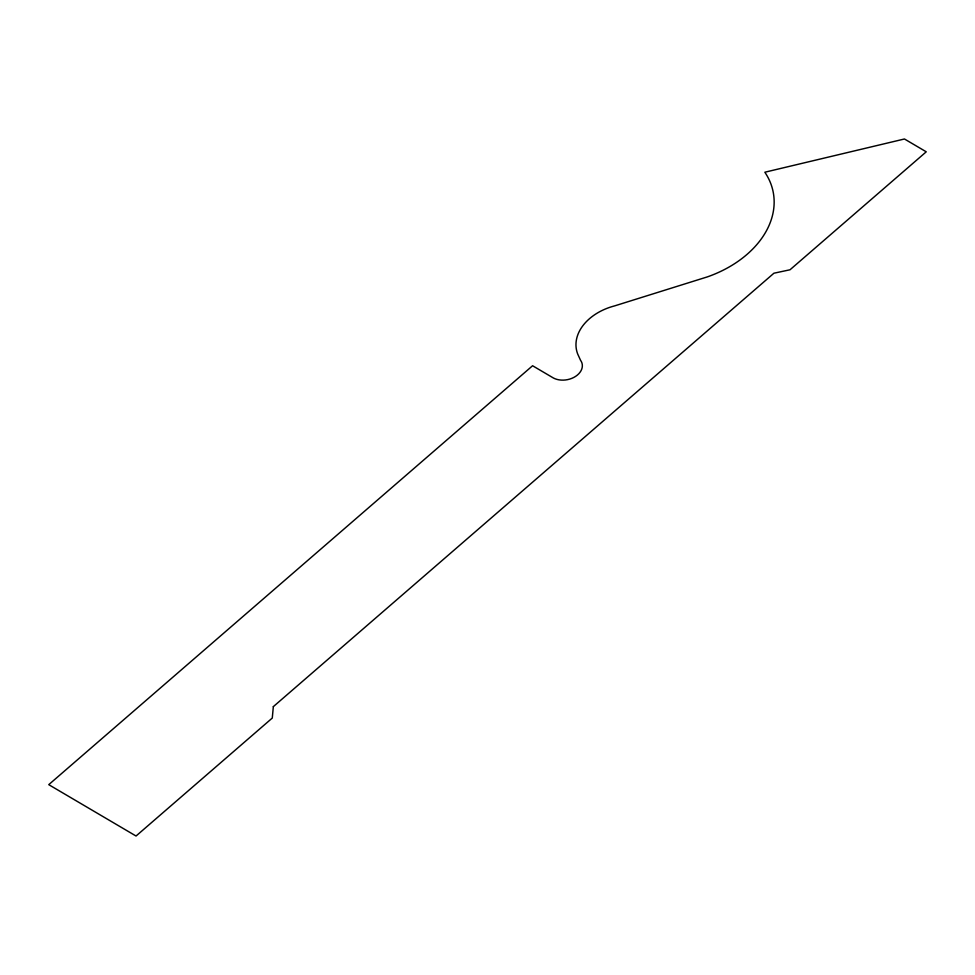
<?xml version="1.0" encoding="UTF-8"?>
<svg xmlns="http://www.w3.org/2000/svg" width="975" height="975" viewBox="0 0 975 975"><rect width="100%" height="100%" fill="white"/><g stroke="black" fill="none" stroke-linecap="round" stroke-linejoin="round"><path stroke-width="1.46" d="M273.341 706.631L272.281 718.051L136.037 836.014L48.75 784.656L532.582 365.747L553.422 378.008A17.672 12.602 -10.7 0 0 575.616 376.374A17.672 12.602 -10.7 0 0 580.515 360.226L577.675 353.962A50.383 35.941 -10.7 0 1 614.652 305.882L707.399 276.876A101.473 72.382 -10.7 0 0 764.839 172.222L904.459 138.986L926.25 151.808L790.006 269.783L773.931 273.207L273.341 706.631"/></g></svg>
